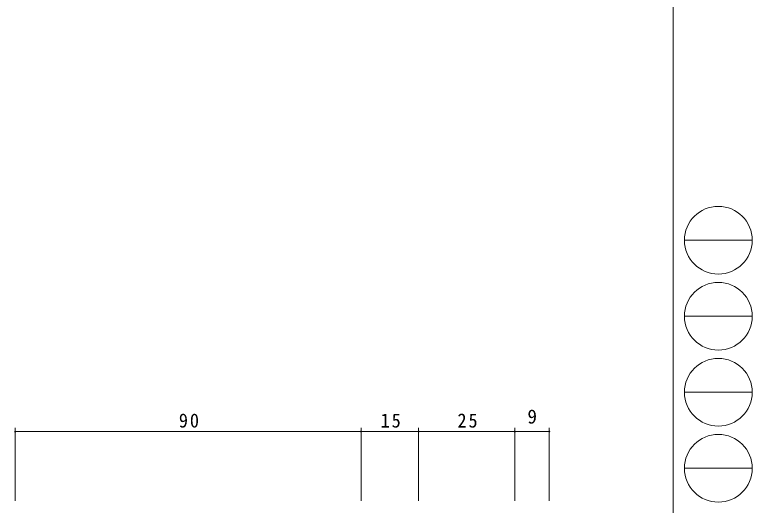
# Model space of a CAD drawing. Units: millimetres on the paper. Extents: x -420 to 373, y -297 to 267.
# Drawn here: x 181 to 372.9, y -142.6 to -14.9 of the extents above; entities that cross this region are included whole.
import ezdxf
from ezdxf.enums import TextEntityAlignment as Align

# ---------------------------------------------------------------- set-up
doc = ezdxf.new("R2010")
doc.units = ezdxf.units.MM
doc.layers.add('0-1_YKK_ZWAK', color=7, linetype='Continuous', lineweight=9)
doc.layers.add('0-4_YKK_D', color=6, linetype='Continuous', lineweight=9)
doc.styles.add('ＭＳ ゴシック', font='')
doc.styles.get('ＭＳ ゴシック').set_extended_font_data('MS Gothic')

msp = doc.modelspace()

# ---------------------------------------------------------------- linework, layer by layer
at = {"layer": '0-1_YKK_ZWAK'}
for p, q in [((352.3, 264.4), (352.3, -260.6)), ((355.276, -73.616), (372.916, -73.616)), ((355.276, -93.412), (372.916, -93.412)), ((355.276, -113.208), (372.916, -113.208)), ((355.276, -133.004), (372.916, -133.004))]:
    msp.add_line(p, q, dxfattribs=at)
for centre in [(364.096, -73.616), (364.096, -93.412), (364.096, -113.208), (364.096, -133.004)]:
    msp.add_circle(centre, 8.82, dxfattribs=at)
at = {"layer": '0-4_YKK_D'}
for p, q in [((181.107, -141.465), (181.107, -122.458)), ((271.107, -141.464), (271.107, -122.458)), ((271.107, -141.464), (271.107, -122.458)), ((286.107, -141.464), (286.107, -122.458)), ((286.107, -141.464), (286.107, -122.458)), ((311.107, -141.464), (311.107, -122.458)), ((311.107, -141.464), (311.107, -122.458)), ((320.107, -141.464), (320.107, -122.458)), ((271.107, -123.458), (181.107, -123.458)), ((286.107, -123.458), (271.107, -123.458)), ((311.107, -123.458), (286.107, -123.458)), ((320.107, -123.458), (311.107, -123.458))]:
    msp.add_line(p, q, dxfattribs=at)
for centre, start, end in [((181.107, -123.458), 0, 180), ((181.107, -123.458), 180, 0), ((271.107, -123.458), 0, 180), ((271.107, -123.458), 0, 180), ((271.107, -123.458), 180, 0), ((271.107, -123.458), 180, 0), ((286.107, -123.458), 0, 180), ((286.107, -123.458), 0, 180), ((286.107, -123.458), 180, 0), ((286.107, -123.458), 180, 0), ((311.107, -123.458), 0, 180), ((311.107, -123.458), 0, 180), ((311.107, -123.458), 180, 0), ((311.107, -123.458), 180, 0), ((320.107, -123.458), 0, 180), ((320.107, -123.458), 180, 0)]:
    msp.add_arc(centre, 0.106, start, end, dxfattribs=at)

# ---------------------------------------------------------------- texts
at = {"layer": '0-4_YKK_D', "color": 3, "style": 'ＭＳ ゴシック'}
msp.add_text('9', height=3.666, dxfattribs=at).set_placement((314.407, -122.458), align=Align.BOTTOM_LEFT)
at = {"layer": '0-4_YKK_D', "color": 3, "char_height": 3.666, "attachment_point": 7, "style": 'ＭＳ ゴシック'}
for s, insert in [('\\T1.21;\\W0.95;90', (223.707, -122.458)), ('\\T1.21;\\W0.95;15', (276.207, -122.458)), ('\\T1.21;\\W0.95;25', (296.207, -122.458))]:
    msp.add_mtext(s, dxfattribs=dict(at, insert=insert))

doc.saveas('drawing.dxf')
